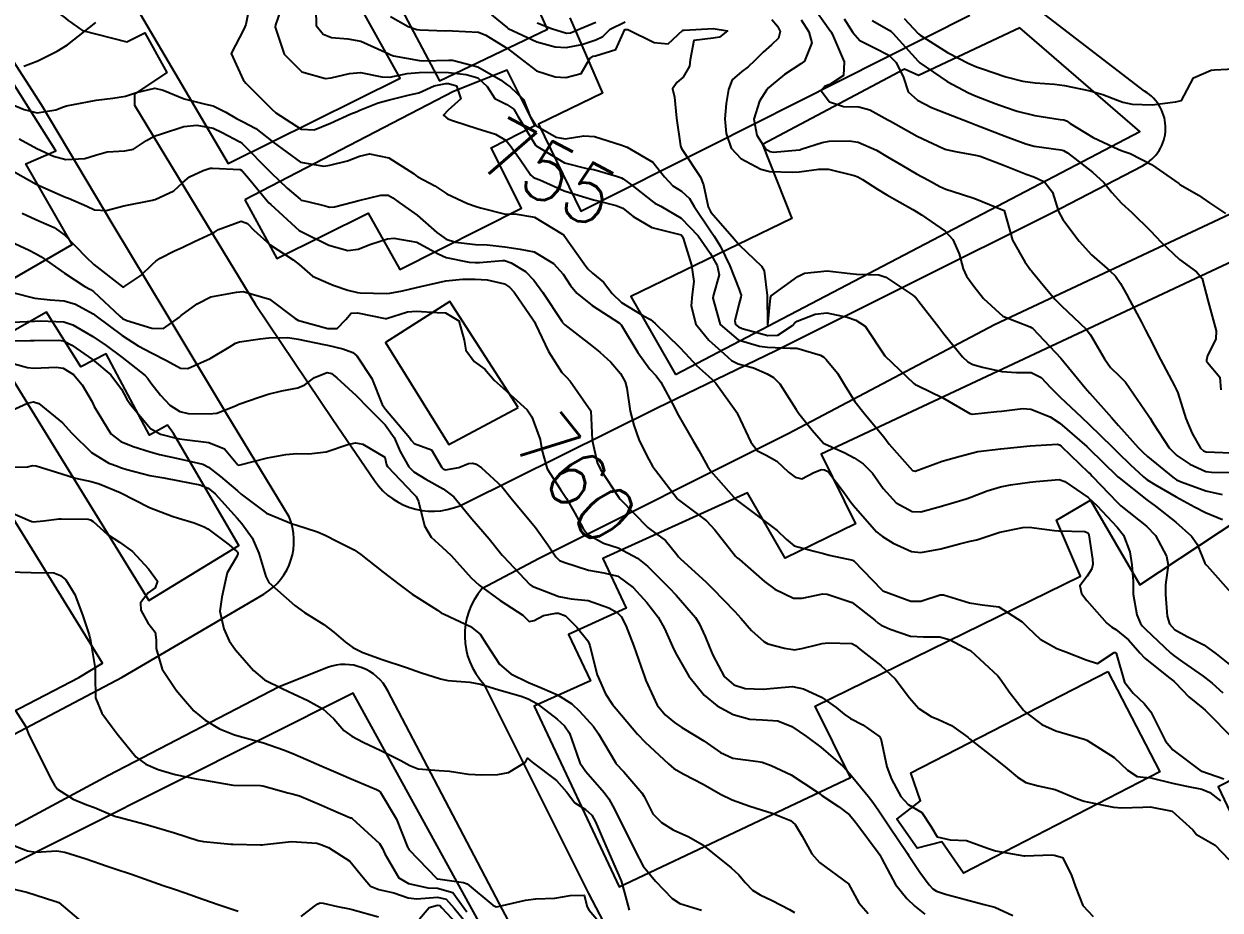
# Model space of a CAD drawing. Header units: metres. Extents: x 318500 to 325275, y 7408834 to 7428799.
# Drawn here: x 323206.3 to 323287.9, y 7420869.7 to 7420930.1 of the extents above; entities that cross this region are included whole.
import ezdxf
from ezdxf.enums import TextEntityAlignment as Align

# ---------------------------------------------------------------- set-up
doc = ezdxf.new("R2010")
doc.units = ezdxf.units.M
doc.header["$MEASUREMENT"] = 0
for name, color, linetype in [('Cotas', 45, 'Continuous'), ('Curvas de Nivel 1m', 11, 'Continuous'), ('Curvas de Nivel 5m', 15, 'Continuous'), ('Edificações', 30, 'Continuous'), ('Vias Primárias', 230, 'Continuous')]:
    doc.layers.add(name, color=color, linetype=linetype)
doc.styles.add('Style-STANDARD', font='STANDARD.shx')

msp = doc.modelspace()

# ---------------------------------------------------------------- linework, layer by layer
at = {"layer": 'Curvas de Nivel 1m', "flags": 128}
for points, elevation in [([(323223.954, 7420931.4), (323223.479, 7420930.028), (323223.456, 7420929.881), (323224.063, 7420928.022), (323225.272, 7420926.839), (323226.875, 7420926.377), (323227.266, 7420926.409), (323228.519, 7420926.713), (323229.273, 7420926.791), (323230.719, 7420926.485), (323231.268, 7420926.471), (323232.461, 7420926.723), (323233.273, 7420926.777), (323234.357, 7420926.801), (323235.274, 7420926.79), (323236.478, 7420926.652), (323237.269, 7420926.418), (323237.898, 7420925.84), (323238.439, 7420925.019), (323239.248, 7420924.607), (323239.717, 7420924.285), (323239.996, 7420923.809), (323241.211, 7420921.837), (323241.248, 7420921.79), (323243.193, 7420920.62), (323244.694, 7420920.241), (323245.187, 7420920.176), (323246.728, 7420919.717), (323247.072, 7420919.605), (323247.178, 7420919.548), (323247.778, 7420919.1), (323249.163, 7420918.006), (323249.352, 7420917.877), (323249.759, 7420917.681), (323251.148, 7420916.866), (323252.286, 7420915.643), (323253.113, 7420914.468), (323253.583, 7420913.625), (323253.724, 7420912.994), (323253.341, 7420911.627), (323253.301, 7420911.404), (323253.798, 7420909.623), (323255.034, 7420908.559), (323256.476, 7420908.141), (323257.027, 7420908.063), (323258.576, 7420908.008), (323259.027, 7420908.006), (323260.636, 7420907.534), (323260.873, 7420907.386), (323261.017, 7420907.222), (323261.79, 7420906.3), (323262.272, 7420905.511), (323262.983, 7420904.362), (323263.674, 7420903.489), (323264.947, 7420901.954), (323265.329, 7420901.466), (323266.922, 7420899.653), (323267.083, 7420899.609), (323268.929, 7420900.311), (323270.163, 7420900.633), (323270.935, 7420900.845), (323271.371, 7420900.951), (323272.938, 7420901.147), (323274.94, 7420901.34), (323276.789, 7420901.465), (323276.942, 7420901.416), (323277.077, 7420901.309), (323278.922, 7420899.533), (323279.047, 7420899.413), (323279.172, 7420899.286), (323280.893, 7420897.473), (323281.127, 7420897.256), (323282.87, 7420895.877), (323283.488, 7420895.224), (323284.237, 7420893.825), (323284.339, 7420893.215), (323284.17, 7420891.866), (323284.16, 7420891.217), (323284.281, 7420889.729), (323284.444, 7420889.213), (323284.784, 7420888.839), (323285.631, 7420888.343), (323286.769, 7420887.787), (323287.609, 7420887.167), (323288.747, 7420886.253)], 754), ([(323226.219, 7420931.105), (323226.252, 7420929.996), (323226.716, 7420929.401), (323227.302, 7420929.172), (323228.413, 7420929.075), (323229.3, 7420928.922), (323231.148, 7420928.075), (323231.291, 7420928), (323231.338, 7420927.977), (323231.512, 7420927.927), (323233.286, 7420927.604), (323233.595, 7420927.586), (323235.286, 7420927.627), (323235.535, 7420927.619), (323237.28, 7420927.179), (323238.815, 7420926.278), (323239.262, 7420925.94), (323239.474, 7420925.817), (323240.39, 7420924.941), (323240.845, 7420923.796), (323241.231, 7420923.179), (323242.621, 7420922.374), (323243.217, 7420922.27), (323244.501, 7420922.47), (323245.22, 7420922.433), (323247.094, 7420921.829), (323247.211, 7420921.789), (323247.466, 7420921.707), (323249.195, 7420920.67), (323249.99, 7420919.678), (323250.567, 7420919.062), (323251.17, 7420918.688), (323251.702, 7420918.189), (323252.013, 7420917.647), (323253.135, 7420915.986), (323253.395, 7420915.627), (323253.824, 7420914.918), (323254.464, 7420913.616), (323255.084, 7420911.993), (323255.194, 7420911.721), (323255.22, 7420911.608), (323255.211, 7420911.475), (323255.071, 7420910.979), (323254.793, 7420909.873), (323254.852, 7420909.612), (323255.047, 7420909.443), (323255.303, 7420909.349), (323257.039, 7420908.865), (323257.732, 7420908.877), (323258.725, 7420909.555), (323258.878, 7420909.727), (323259.054, 7420909.839), (323260.276, 7420910.324), (323261.063, 7420910.412), (323262.464, 7420910.103), (323263.056, 7420909.911), (323263.678, 7420909.491), (323265.02, 7420907.47), (323267.001, 7420905.59), (323267.083, 7420905.531), (323267.247, 7420905.446), (323268.988, 7420904.618), (323270.812, 7420903.553), (323270.972, 7420903.512), (323272.66, 7420903.688), (323272.975, 7420903.715), (323274.444, 7420903.882), (323274.978, 7420903.854), (323276.297, 7420903.32), (323276.964, 7420902.88), (323278.803, 7420901.291), (323278.939, 7420901.158), (323279.892, 7420900.238), (323280.901, 7420899.26), (323280.92, 7420899.242), (323281.006, 7420899.171), (323282.897, 7420897.664), (323283.486, 7420897.224), (323284.874, 7420896.144), (323285.932, 7420895.194), (323286.313, 7420894.647), (323286.842, 7420893.357), (323286.914, 7420893.252), (323287.008, 7420893.177), (323288.81, 7420891.15)], 753), ([(323259.94, 7420931.544), (323261.321, 7420929.603), (323261.346, 7420929.556), (323261.366, 7420929.529), (323261.423, 7420929.424), (323262.246, 7420927.516), (323262.205, 7420926.587), (323261.267, 7420925.965), (323260.956, 7420925.842), (323260.684, 7420925.536), (323261.253, 7420924.781), (323262.207, 7420924.473), (323263.249, 7420924.443), (323264.006, 7420924.247), (323265.241, 7420923.569), (323265.41, 7420923.468), (323267.225, 7420922.452), (323269.035, 7420921.6), (323269.212, 7420921.54), (323269.849, 7420921.41), (323271.207, 7420921.159), (323271.519, 7420921.073), (323273.196, 7420920.447), (323274.671, 7420919.865), (323275.185, 7420919.674), (323275.905, 7420919.333), (323276.469, 7420918.623), (323276.864, 7420917.314), (323277.152, 7420916.774), (323278.284, 7420915.298), (323279.116, 7420914.366), (323280.375, 7420913.271), (323280.749, 7420912.917), (323281.091, 7420912.399), (323281.496, 7420911.668), (323281.732, 7420911.25), (323282.525, 7420909.771), (323282.798, 7420909.234), (323283.043, 7420908.748), (323283.821, 7420907.222), (323284.777, 7420905.438), (323284.897, 7420905.211), (323284.996, 7420904.953), (323285.549, 7420903.201), (323285.974, 7420902.175), (323286.55, 7420901.186), (323286.757, 7420901.001), (323286.938, 7420900.943), (323288.652, 7420900.869)], 749), ([(323231.32, 7420930.609), (323232.522, 7420929.912), (323233.124, 7420929.719), (323233.308, 7420929.686), (323235.067, 7420929.633), (323235.308, 7420929.635), (323235.542, 7420929.633), (323237.315, 7420929.532), (323237.824, 7420929.331), (323239.299, 7420928.409), (323240.087, 7420927.808), (323241.276, 7420926.889), (323242.549, 7420926.499), (323243.27, 7420926.453), (323244.324, 7420926.705), (323244.918, 7420927.746), (323245.139, 7420927.896), (323245.293, 7420927.925), (323246.672, 7420928.347), (323247.3, 7420929.71), (323247.32, 7420929.721), (323247.49, 7420929.708), (323249.307, 7420928.836), (323250.241, 7420928.741), (323251.261, 7420929.661), (323251.32, 7420929.674), (323251.337, 7420929.677), (323253.322, 7420929.792), (323254.295, 7420929.62), (323253.75, 7420929.189), (323253.312, 7420929.129), (323251.992, 7420928.967), (323251.749, 7420927.653), (323251.711, 7420927.226), (323251.272, 7420926.459), (323250.838, 7420926.095), (323250.552, 7420925.671), (323250.689, 7420925.103), (323250.823, 7420923.666), (323251.09, 7420921.784), (323251.143, 7420921.661), (323251.208, 7420921.534), (323252.45, 7420919.641), (323252.666, 7420919.129), (323252.969, 7420917.633), (323253.155, 7420917.268), (323254.606, 7420915.615), (323255.121, 7420915.01), (323256.61, 7420913.587), (323256.789, 7420913.277), (323256.995, 7420911.581), (323257.031, 7420909.6), (323257.034, 7420909.58), (323257.05, 7420909.573), (323257.223, 7420911.433), (323257.269, 7420911.577), (323259.093, 7420912.886), (323259.537, 7420913.104), (323261.097, 7420913.275), (323262.672, 7420913.082), (323263.095, 7420913.046), (323264.611, 7420912.993), (323265.094, 7420912.832), (323266.924, 7420911.609), (323267.081, 7420911.506), (323267.107, 7420911.477), (323267.134, 7420911.449), (323267.333, 7420911.19), (323268.708, 7420909.425), (323269.043, 7420908.981), (323270.327, 7420907.4), (323270.688, 7420907.066), (323271.015, 7420906.884), (323271.693, 7420906.703), (323273.01, 7420906.405), (323274.004, 7420906.349), (323275.01, 7420906.333), (323275.681, 7420906.004), (323276.329, 7420905.32), (323276.99, 7420904.656), (323278.436, 7420903.295), (323278.962, 7420902.789), (323280.527, 7420901.266), (323280.739, 7420901.064), (323280.936, 7420900.871), (323281.762, 7420900.081), (323282.655, 7420899.234), (323282.917, 7420899.026), (323283.433, 7420898.704), (323284.9, 7420897.866), (323286.135, 7420897.191), (323286.884, 7420896.799), (323288.048, 7420896.333)], 752), ([(323238.203, 7420930.711), (323239.301, 7420929.82), (323239.32, 7420929.806), (323239.348, 7420929.791), (323241.306, 7420928.879), (323242.543, 7420928.536), (323243.301, 7420928.481), (323244.357, 7420928.701), (323245.309, 7420929.016), (323245.8, 7420929.245), (323246.303, 7420929.725), (323247.325, 7420930.241)], 751), ([(323257.328, 7420930.389), (323257.699, 7420929.949), (323257.883, 7420929.572), (323257.77, 7420929.117), (323257.306, 7420928.663), (323256.725, 7420928.162), (323256.158, 7420927.597), (323255.717, 7420927.17), (323255.279, 7420926.858), (323254.611, 7420926.276), (323254.364, 7420925.619), (323254.198, 7420924.673), (323254.124, 7420923.621), (323254.214, 7420922.632), (323254.543, 7420921.617), (323255.2, 7420920.931), (323256.579, 7420920.199), (323257.187, 7420920.037), (323258.756, 7420919.987), (323259.187, 7420920.019), (323260.527, 7420920.199), (323261.19, 7420920.203), (323262.929, 7420919.759), (323263.182, 7420919.665), (323263.497, 7420919.495), (323264.518, 7420918.824), (323265.17, 7420918.459), (323266.938, 7420917.452), (323267.158, 7420917.312), (323267.515, 7420917.085), (323269.138, 7420915.973), (323269.672, 7420915.412), (323270.091, 7420914.43), (323270.358, 7420913.401), (323270.604, 7420912.906), (323271.088, 7420912.216), (323271.744, 7420911.383), (323273.062, 7420910.191), (323274.935, 7420909.458), (323275.051, 7420909.395), (323275.12, 7420909.339), (323277.02, 7420907.31), (323278.69, 7420905.293), (323278.995, 7420904.937), (323280.474, 7420903.267), (323280.962, 7420902.728), (323282.299, 7420901.24), (323282.615, 7420900.913), (323282.934, 7420900.625), (323284.654, 7420899.213), (323284.917, 7420899.039), (323285.224, 7420898.896), (323286.907, 7420898.282), (323288.034, 7420898.032)], 751), ([(323262.256, 7420930.442), (323262.834, 7420929.507), (323263.312, 7420928.957), (323264.317, 7420928.473), (323265.298, 7420927.97), (323265.79, 7420927.465), (323266.29, 7420926.444), (323266.624, 7420925.456), (323267.254, 7420924.896), (323268.216, 7420924.402), (323269.246, 7420924.001), (323269.667, 7420923.838), (323270.765, 7420923.397), (323271.237, 7420923.214), (323271.526, 7420923.097), (323273.226, 7420922.439), (323274.643, 7420921.924), (323275.217, 7420921.775), (323277.031, 7420921.504), (323277.212, 7420921.461), (323277.47, 7420921.316), (323279.191, 7420919.998), (323279.948, 7420919.278), (323280.499, 7420918.596), (323281.166, 7420917.871), (323281.864, 7420917.253), (323283.141, 7420915.998), (323283.863, 7420915.229), (323285.113, 7420914.044), (323286.28, 7420913.192), (323286.652, 7420912.743), (323287.08, 7420911.18), (323287.625, 7420909.174), (323287.595, 7420908.621), (323287.025, 7420907.505), (323286.955, 7420907.181), (323286.96, 7420907.122), (323287.018, 7420907.018), (323287.857, 7420906.02), (323287.939, 7420905.166)], 748), ([(323264.162, 7420930.326), (323265.322, 7420929.673), (323265.445, 7420929.593), (323265.565, 7420929.468), (323267.292, 7420927.566), (323267.415, 7420927.448), (323269.271, 7420926.18), (323270.741, 7420925.405), (323271.104, 7420925.247), (323271.258, 7420925.181), (323272.552, 7420924.676), (323273.251, 7420924.422), (323274.05, 7420924.16), (323275.245, 7420923.852), (323276.984, 7420923.581), (323277.242, 7420923.556), (323277.415, 7420923.491), (323277.657, 7420923.314), (323279.226, 7420922.358), (323280.925, 7420921.554), (323281.213, 7420921.446), (323281.76, 7420921.254), (323283.199, 7420920.506), (323285.073, 7420919.212), (323285.132, 7420919.163), (323285.179, 7420919.128), (323286.41, 7420918.429), (323287.167, 7420917.896), (323288.248, 7420917.169)], 747), ([(323266.338, 7420930.468), (323267.287, 7420929.45), (323267.32, 7420929.419), (323267.445, 7420929.321), (323269.301, 7420928.144), (323270.746, 7420927.405), (323271.287, 7420927.18), (323271.626, 7420927.054), (323273.277, 7420926.498), (323274.441, 7420926.184), (323275.271, 7420926.071), (323276.598, 7420925.999), (323277.269, 7420925.904), (323279.028, 7420925.53), (323279.263, 7420925.475), (323279.9, 7420925.28), (323280.879, 7420924.888), (323281.255, 7420924.763), (323281.886, 7420924.621), (323283.253, 7420924.579), (323284.835, 7420924.795), (323285.257, 7420924.875), (323285.444, 7420925.207), (323286.063, 7420926.414), (323287.286, 7420926.942), (323287.504, 7420926.961), (323289.288, 7420927.045)], 746), ([(323205.237, 7420924.709), (323206.33, 7420924.259), (323207.228, 7420924.045), (323208.507, 7420924.231), (323209.02, 7420924.437), (323209.234, 7420924.51), (323210.65, 7420924.788), (323211.241, 7420924.907), (323212.388, 7420925.033), (323213.245, 7420925.165), (323213.994, 7420925.414), (323215.254, 7420925.708), (323215.813, 7420925.57), (323217.243, 7420924.981), (323218.697, 7420924.636), (323219.236, 7420924.507), (323220.086, 7420924.077), (323220.806, 7420923.646), (323221.224, 7420923.436), (323222.139, 7420922.966), (323223.211, 7420922.131), (323223.317, 7420922.029), (323225.19, 7420920.672), (323226.768, 7420920.405), (323227.187, 7420920.47), (323228.385, 7420920.769), (323229.197, 7420921.083), (323229.894, 7420921.248), (323231.196, 7420920.977), (323232.881, 7420919.904), (323233.041, 7420919.765), (323233.178, 7420919.67), (323234.341, 7420919.052), (323235.166, 7420918.509), (323236.565, 7420917.856), (323237.157, 7420917.662), (323237.45, 7420917.552), (323239.149, 7420917.12), (323239.807, 7420917.154), (323241.147, 7420916.919), (323243.055, 7420915.771), (323243.129, 7420915.693), (323244.523, 7420913.749), (323244.763, 7420913.412), (323245.094, 7420913.099), (323245.853, 7420912.494), (323246.433, 7420911.72), (323247.071, 7420911.121), (323248.52, 7420910.234), (323249.054, 7420909.96), (323249.376, 7420909.685), (323251.026, 7420908.07), (323251.419, 7420907.654), (323252.192, 7420906.822), (323253.005, 7420906.089), (323253.251, 7420905.876), (323253.498, 7420905.625), (323254.839, 7420903.744), (323254.923, 7420903.61), (323254.969, 7420903.52), (323255.88, 7420901.596), (323256.353, 7420901.007), (323256.931, 7420900.705), (323257.658, 7420900.299), (323258.462, 7420899.557), (323258.915, 7420899.207), (323259.365, 7420899.094), (323260.187, 7420899.537), (323260.711, 7420899.743), (323260.922, 7420899.708), (323261.043, 7420899.65), (323261.198, 7420899.526), (323262.207, 7420898.204), (323262.707, 7420897.503), (323262.887, 7420897.273), (323264.465, 7420895.476), (323264.679, 7420895.293), (323264.857, 7420895.17), (323265.597, 7420894.718), (323266.847, 7420894.136), (323267.481, 7420894.075), (323268.849, 7420894.335), (323270.122, 7420894.67), (323270.855, 7420894.841), (323271.305, 7420894.936), (323272.585, 7420895.373), (323272.789, 7420895.442), (323272.861, 7420895.459), (323274.439, 7420895.774), (323274.867, 7420895.804), (323276.598, 7420895.58), (323276.864, 7420895.554), (323278.656, 7420895.5), (323278.862, 7420895.409), (323278.938, 7420895.289), (323279.178, 7420893.619), (323279.203, 7420893.285), (323279.15, 7420892.97), (323278.827, 7420892.455), (323278.317, 7420891.795), (323278.424, 7420891.294), (323278.803, 7420890.805), (323280.16, 7420889.269), (323280.501, 7420888.988), (323280.776, 7420888.829), (323281.649, 7420888.127), (323282.421, 7420887.235), (323282.755, 7420886.879), (323284.365, 7420885.584), (323284.731, 7420885.303), (323284.831, 7420885.208), (323285.761, 7420884.235), (323286.713, 7420883.459), (323286.868, 7420883.334), (323287.034, 7420883.175), (323288.685, 7420881.488)], 756), ([(323205.994, 7420922.262), (323207.2, 7420921.603), (323208.343, 7420921.082), (323209.19, 7420920.866), (323210.469, 7420920.923), (323211.194, 7420921.153), (323212.009, 7420921.371), (323213.199, 7420921.436), (323213.796, 7420921.566), (323214.687, 7420922.148), (323215.213, 7420922.447), (323215.697, 7420922.615), (323217.22, 7420923.108), (323218.116, 7420923.206), (323219.219, 7420922.98), (323219.839, 7420922.704), (323221.047, 7420922.062), (323221.208, 7420921.94), (323223.085, 7420920.031), (323223.179, 7420919.936), (323224.274, 7420918.908), (323225.152, 7420918.142), (323225.234, 7420918.091), (323225.667, 7420918.002), (323226.859, 7420917.688), (323227.155, 7420917.615), (323227.499, 7420917.631), (323228.724, 7420917.957), (323229.161, 7420918.07), (323230.67, 7420918.43), (323231.165, 7420918.429), (323231.479, 7420918.241), (323231.909, 7420917.919), (323233.147, 7420917.053), (323234.482, 7420915.88), (323235.123, 7420915.427), (323235.755, 7420915.229), (323237.118, 7420915.073), (323237.918, 7420915.038), (323239.116, 7420914.914), (323240.164, 7420914.755), (323241.111, 7420914.555), (323242.436, 7420913.777), (323243.093, 7420913.033), (323243.591, 7420912.268), (323244.029, 7420911.756), (323245.068, 7420910.915), (323246.931, 7420909.712), (323247.048, 7420909.587), (323248.193, 7420907.698), (323249.009, 7420906.56), (323249.43, 7420906.109), (323249.757, 7420905.679), (323250.684, 7420903.955), (323250.83, 7420903.662), (323250.966, 7420903.408), (323251.986, 7420901.644), (323252.332, 7420901.037), (323252.923, 7420899.97), (323253.156, 7420899.628), (323254.891, 7420897.659), (323254.945, 7420897.609), (323256.869, 7420896.195), (323257.68, 7420895.568), (323258.287, 7420894.991), (323258.85, 7420894.534), (323260.211, 7420894.172), (323260.845, 7420894.009), (323261.222, 7420893.903), (323262.841, 7420893.554), (323262.875, 7420893.535), (323262.921, 7420893.499), (323264.811, 7420891.522), (323264.882, 7420891.469), (323266.8, 7420890.751), (323267.478, 7420890.762), (323268.807, 7420891.189), (323269.031, 7420891.192), (323270.799, 7420890.638), (323271.664, 7420890.514), (323272.795, 7420890.365), (323274.387, 7420889.346), (323274.593, 7420889.158), (323274.776, 7420888.964), (323275.622, 7420888.181), (323276.762, 7420887.535), (323277.373, 7420887.304), (323278.752, 7420886.752), (323279.522, 7420886.505), (323280.653, 7420887.262), (323280.76, 7420887.273), (323280.809, 7420887.21), (323281.372, 7420885.25), (323281.963, 7420884.482), (323282.716, 7420883.786), (323283.172, 7420883.225), (323283.646, 7420882.27), (323284.154, 7420881.215), (323284.671, 7420880.637), (323286.598, 7420879.181), (323286.64, 7420879.17), (323288.131, 7420878.644)], 757), ([(323205.215, 7420920.27), (323207.164, 7420919.168), (323209.042, 7420918.331), (323209.151, 7420918.291), (323209.362, 7420918.217), (323210.611, 7420917.665), (323211.142, 7420917.42), (323211.935, 7420917.389), (323213.145, 7420917.694), (323215.097, 7420918.088), (323215.15, 7420918.105), (323215.275, 7420918.138), (323216.55, 7420918.728), (323217.168, 7420919.295), (323217.601, 7420919.678), (323218.543, 7420920.096), (323219.018, 7420920.256), (323219.183, 7420920.275), (323221.074, 7420920.169), (323221.181, 7420920.109), (323221.235, 7420920.059), (323221.633, 7420919.593), (323222.917, 7420918.033), (323223.026, 7420917.909), (323223.148, 7420917.791), (323225.1, 7420916.01), (323225.13, 7420915.987), (323225.173, 7420915.966), (323227.116, 7420915.018), (323228.417, 7420914.654), (323229.112, 7420914.737), (323229.976, 7420915.083), (323231.123, 7420915.451), (323231.55, 7420915.497), (323233.12, 7420915.215), (323234.561, 7420914.426), (323235.104, 7420914.169), (323236.682, 7420913.854), (323237.1, 7420913.833), (323237.397, 7420913.846), (323238.944, 7420913.981), (323239.102, 7420913.963), (323239.545, 7420913.813), (323240.516, 7420913.22), (323241.088, 7420912.633), (323241.708, 7420911.784), (323242.991, 7420909.831), (323243.027, 7420909.77), (323243.05, 7420909.739), (323243.215, 7420909.599), (323245.027, 7420908.189), (323245.583, 7420907.732), (323246.337, 7420907.044), (323247.006, 7420906.279), (323247.318, 7420905.707), (323247.431, 7420905.268), (323247.663, 7420903.703), (323247.907, 7420902.749), (323248.281, 7420901.697), (323248.927, 7420900.41), (323249.194, 7420899.958), (323249.381, 7420899.683), (323250.891, 7420897.723), (323250.96, 7420897.659), (323252.869, 7420896.233), (323253.436, 7420895.624), (323254.842, 7420893.824), (323254.957, 7420893.724), (323255.118, 7420893.606), (323256.818, 7420892.109), (323257.524, 7420891.569), (323258.801, 7420890.975), (323259.385, 7420890.96), (323260.806, 7420891.249), (323261.084, 7420891.248), (323262.798, 7420890.669), (323264.347, 7420889.476), (323264.569, 7420889.264), (323264.777, 7420889.126), (323265.394, 7420888.844), (323266.769, 7420888.384), (323267.664, 7420888.332), (323268.769, 7420888.33), (323269.482, 7420888.124), (323270.761, 7420887.455), (323270.87, 7420887.389), (323272.735, 7420885.673), (323272.948, 7420885.367), (323273.497, 7420884.58), (323274.471, 7420883.343), (323274.587, 7420883.23), (323274.698, 7420883.136), (323275.727, 7420882.361), (323276.686, 7420881.926), (323278.615, 7420881.356), (323278.681, 7420881.337), (323278.795, 7420881.288), (323280.663, 7420880.102), (323281.579, 7420879.246), (323282.22, 7420878.81), (323282.645, 7420878.761), (323283.157, 7420878.712), (323284.641, 7420878.35), (323285.59, 7420878.147), (323286.638, 7420877.94), (323287.188, 7420877.724), (323287.922, 7420877.161)], 758), ([(323206.199, 7420917.2), (323207.135, 7420916.766), (323207.502, 7420916.613), (323208.382, 7420916.231), (323209.122, 7420915.709), (323210.561, 7420914.198), (323211.093, 7420913.71), (323213.045, 7420912.17), (323213.07, 7420912.159), (323213.132, 7420912.169), (323214.284, 7420912.95), (323215.094, 7420913.718), (323215.308, 7420913.925), (323215.613, 7420914.132), (323216.594, 7420914.632), (323217.111, 7420914.86), (323217.955, 7420915.264), (323219.126, 7420915.809), (323219.31, 7420915.904), (323219.588, 7420916.083), (323221.136, 7420916.657), (323221.574, 7420916.493), (323221.988, 7420916.047), (323223.115, 7420915.035), (323224.692, 7420914.014), (323225.097, 7420913.697), (323226.003, 7420912.91), (323227.084, 7420912.418), (323227.41, 7420912.302), (323228.416, 7420911.96), (323229.078, 7420911.798), (323229.251, 7420911.775), (323231.077, 7420911.727), (323231.264, 7420911.74), (323232.14, 7420911.914), (323233.082, 7420912.125), (323233.378, 7420912.191), (323235.087, 7420912.597), (323236.238, 7420912.709), (323237.088, 7420912.7), (323237.908, 7420912.657), (323239.086, 7420912.376), (323239.435, 7420912.167), (323239.747, 7420911.81), (323241.052, 7420909.922), (323241.135, 7420909.789), (323241.21, 7420909.626), (323242.095, 7420907.779), (323243.006, 7420906.342), (323243.286, 7420906.049), (323243.575, 7420905.761), (323244.97, 7420903.74), (323245.061, 7420901.738), (323245.406, 7420900.214), (323245.642, 7420899.729), (323246.892, 7420897.82), (323246.976, 7420897.709), (323248.861, 7420895.778), (323248.98, 7420895.688), (323250.078, 7420894.897), (323250.843, 7420893.936), (323250.961, 7420893.778), (323251.089, 7420893.656), (323252.817, 7420892.08), (323253.27, 7420891.625), (323254.787, 7420890.049), (323255.195, 7420889.604), (323255.933, 7420888.754), (323256.764, 7420888.014), (323257.051, 7420887.864), (323258.182, 7420887.559), (323258.759, 7420887.457), (323258.854, 7420887.453), (323259.365, 7420887.544), (323260.483, 7420887.812), (323260.763, 7420887.868), (323261.152, 7420887.912), (323262.764, 7420887.875), (323263.015, 7420887.749), (323263.326, 7420887.492), (323264.743, 7420886.368), (323265.73, 7420885.46), (323266.711, 7420884.182), (323267.354, 7420883.44), (323268.179, 7420882.912), (323268.693, 7420882.705), (323269.582, 7420882.299), (323270.681, 7420881.49), (323270.805, 7420881.389), (323272.658, 7420879.922), (323273.358, 7420879.359), (323274.074, 7420878.778), (323274.641, 7420878.416), (323275.488, 7420878.177), (323276.636, 7420877.927), (323278.158, 7420877.295), (323278.628, 7420877.13), (323278.831, 7420877.083), (323280.622, 7420876.734), (323281.189, 7420876.684), (323282.622, 7420876.722), (323283.109, 7420876.738), (323284.618, 7420876.441), (323286.026, 7420875.189), (323286.283, 7420874.872), (323286.592, 7420874.672), (323287.548, 7420874.129), (323288.484, 7420873.151)], 759), ([(323205.539, 7420911.792), (323207.061, 7420911.4), (323208.114, 7420911.288), (323209.06, 7420911.223), (323209.836, 7420910.987), (323211.051, 7420910.338), (323211.259, 7420910.188), (323213.03, 7420908.865), (323214.105, 7420908.154), (323215.013, 7420907.674), (323216.043, 7420907.162), (323217.005, 7420906.647), (323217.504, 7420906.604), (323219.012, 7420907.305), (323220.306, 7420908.071), (323220.75, 7420908.338), (323221.026, 7420908.437), (323222.437, 7420908.631), (323223.03, 7420908.7), (323224.314, 7420908.734), (323225.029, 7420908.605), (323226.766, 7420908.242), (323227.023, 7420908.195), (323228.061, 7420907.964), (323228.759, 7420907.696), (323229.015, 7420907.475), (323230.043, 7420905.94), (323230.753, 7420904.153), (323230.9, 7420903.931), (323230.969, 7420903.85), (323232.622, 7420901.905), (323232.746, 7420901.711), (323232.936, 7420901.514), (323234.112, 7420901.062), (323234.819, 7420899.872), (323234.919, 7420899.771), (323235.078, 7420899.708), (323235.982, 7420899.859), (323236.644, 7420900.132), (323236.923, 7420900.173), (323237.17, 7420900.094), (323237.526, 7420899.841), (323238.901, 7420898.583), (323239.527, 7420897.81), (323240.866, 7420896.194), (323241.196, 7420895.787), (323242.036, 7420894.591), (323242.583, 7420893.773), (323242.836, 7420893.521), (323243.214, 7420893.385), (323244.827, 7420892.873), (323245.86, 7420892.689), (323246.821, 7420892.462), (323247.869, 7420891.699), (323248.795, 7420890.676), (323249.562, 7420889.678), (323250.008, 7420888.907), (323250.556, 7420887.663), (323250.754, 7420887.24), (323251.66, 7420885.646), (323252.711, 7420884.357), (323253.599, 7420883.621), (323254.694, 7420883.043), (323255.826, 7420882.727), (323256.691, 7420882.668), (323257.724, 7420882.599), (323258.687, 7420882.212), (323259.693, 7420881.54), (323260.669, 7420880.813), (323262.15, 7420879.507), (323262.643, 7420879.002), (323263.881, 7420877.481), (323264.196, 7420877.056), (323264.61, 7420876.485), (323265.309, 7420875.463), (323266.572, 7420873.56), (323266.643, 7420873.449), (323267.41, 7420872.294), (323268.055, 7420871.427), (323268.293, 7420871.17), (323268.544, 7420871.005), (323269.152, 7420870.8), (323270.536, 7420870.428), (323271.805, 7420870.103), (323272.528, 7420869.915), (323273.754, 7420869.351)], 761), ([(323205.534, 7420909.774), (323207.044, 7420909.838), (323207.435, 7420909.853), (323209.044, 7420909.797), (323209.663, 7420909.589), (323211.029, 7420908.788), (323211.932, 7420908.181), (323213.008, 7420907.383), (323214.588, 7420906.146), (323214.782, 7420905.938), (323214.985, 7420905.644), (323215.644, 7420904.794), (323216.276, 7420904.12), (323216.964, 7420903.677), (323217.511, 7420903.555), (323218.962, 7420903.534), (323219.475, 7420903.569), (323220.745, 7420904.063), (323220.893, 7420904.139), (323220.972, 7420904.174), (323222.356, 7420904.662), (323222.982, 7420904.862), (323223.914, 7420905.093), (323224.989, 7420905.299), (323225.487, 7420905.508), (323226.127, 7420905.993), (323227.004, 7420906.343), (323227.301, 7420906.274), (323227.658, 7420905.97), (323228.982, 7420904.773), (323229.804, 7420903.942), (323230.953, 7420902.778), (323231.574, 7420901.92), (323231.981, 7420900.965), (323232.56, 7420899.905), (323232.915, 7420899.563), (323233.721, 7420899.074), (323234.898, 7420898.425), (323235.63, 7420897.863), (323236.868, 7420896.38), (323237.316, 7420895.843), (323238.039, 7420895.019), (323238.842, 7420894.007), (323238.923, 7420893.901), (323238.995, 7420893.818), (323240.811, 7420891.886), (323240.975, 7420891.788), (323242.8, 7420891.071), (323243.634, 7420890.921), (323244.796, 7420890.801), (323246.21, 7420890.297), (323246.784, 7420889.99), (323247.055, 7420889.707), (323247.371, 7420889.107), (323247.911, 7420887.698), (323248.537, 7420885.888), (323248.604, 7420885.691), (323248.725, 7420885.345), (323249.491, 7420883.678), (323250.043, 7420883.02), (323250.688, 7420882.489), (323251.191, 7420882.158), (323252.052, 7420881.639), (323252.674, 7420881.238), (323253.828, 7420880.453), (323254.657, 7420880.066), (323256.399, 7420879.839), (323256.653, 7420879.782), (323257.267, 7420879.571), (323258.641, 7420878.937), (323260.371, 7420877.785), (323260.621, 7420877.602), (323260.724, 7420877.528), (323261.867, 7420876.765), (323262.607, 7420876.203), (323262.931, 7420875.823), (323263.176, 7420875.491), (323264.573, 7420873.64), (323264.684, 7420873.469), (323264.828, 7420873.205), (323265.756, 7420871.458), (323266.531, 7420870.509), (323267.074, 7420869.987), (323267.742, 7420869.432)], 762), ([(323205.024, 7420908.507), (323206.758, 7420908.519), (323207.024, 7420908.521), (323208.7, 7420908.55), (323209.024, 7420908.498), (323209.585, 7420908.212), (323211.006, 7420907.227), (323212.253, 7420906.177), (323212.98, 7420905.196), (323213.338, 7420904.529), (323213.581, 7420904.161), (323214.946, 7420902.516), (323215.627, 7420902.13), (323216.701, 7420901.877), (323216.937, 7420901.826), (323217.275, 7420901.769), (323218.935, 7420901.574), (323220.006, 7420901.149), (323220.904, 7420900.06), (323220.92, 7420900.044), (323220.947, 7420900.033), (323221.069, 7420900.058), (323222.925, 7420900.528), (323224.188, 7420900.757), (323224.928, 7420900.833), (323225.739, 7420900.809), (323226.93, 7420900.944), (323228.417, 7420901.44), (323228.936, 7420901.558), (323229.421, 7420901.459), (323230.926, 7420900.575), (323231.053, 7420900.06), (323231.119, 7420899.927), (323232.893, 7420898.081), (323233.058, 7420897.897), (323233.225, 7420897.554), (323233.64, 7420895.888), (323234.102, 7420895.131), (323234.846, 7420894.451), (323235.458, 7420893.864), (323236.818, 7420892.351), (323237.367, 7420891.842), (323238.795, 7420890.809), (323240.348, 7420889.796), (323240.57, 7420889.585), (323240.776, 7420889.385), (323241.123, 7420889.44), (323241.752, 7420889.78), (323242.601, 7420889.953), (323242.782, 7420889.933), (323243.261, 7420889.763), (323244.02, 7420888.998), (323244.763, 7420888.059), (323244.866, 7420887.844), (323244.906, 7420887.738), (323244.961, 7420887.533), (323245.407, 7420885.73), (323245.976, 7420884.456), (323246.458, 7420883.714), (323246.562, 7420883.575), (323246.697, 7420883.414), (323248.15, 7420881.695), (323248.672, 7420881.161), (323250.274, 7420879.666), (323250.646, 7420879.369), (323251.31, 7420878.98), (323252.63, 7420878.281), (323253.829, 7420877.618), (323254.616, 7420877.232), (323255.815, 7420876.795), (323256.61, 7420876.546), (323257.354, 7420876.316), (323258.603, 7420875.817), (323258.914, 7420875.547), (323259.39, 7420874.74), (323260.053, 7420873.535), (323260.561, 7420872.963), (323262.54, 7420871.5), (323263.253, 7420870.214), (323263.9, 7420869.479)], 763), ([(323205.003, 7420907.116), (323206.569, 7420906.674), (323206.996, 7420906.635), (323208.51, 7420906.714), (323208.996, 7420906.632), (323209.693, 7420906.209), (323210.291, 7420905.509), (323210.971, 7420904.337), (323211.046, 7420904.189), (323211.121, 7420904.034), (323212.24, 7420902.171), (323212.932, 7420901.638), (323213.782, 7420901.301), (323214.928, 7420900.929), (323215.559, 7420900.763), (323216.924, 7420900.469), (323218.512, 7420900.094), (323218.917, 7420899.9), (323219.73, 7420899.256), (323220.893, 7420898.268), (323221.141, 7420898.056), (323222.871, 7420896.761), (323224.675, 7420896.012), (323224.86, 7420895.964), (323226.346, 7420895.479), (323226.853, 7420895.255), (323227.706, 7420894.825), (323228.843, 7420894.25), (323229.284, 7420893.946), (323230.822, 7420892.739), (323231.882, 7420891.914), (323232.8, 7420891.245), (323234.516, 7420890.142), (323234.781, 7420889.969), (323234.974, 7420889.868), (323236.772, 7420889.032), (323237.433, 7420888.506), (323237.874, 7420887.833), (323238.74, 7420886.461), (323239.518, 7420885.808), (323240.721, 7420885.212), (323241.662, 7420884.834), (323242.709, 7420884.385), (323243.682, 7420883.755), (323244.212, 7420883.264), (323244.69, 7420882.74), (323245.163, 7420882.211), (323245.505, 7420881.728), (323246.651, 7420879.762), (323246.687, 7420879.71), (323247.225, 7420879.121), (323248.458, 7420877.692), (323248.618, 7420877.442), (323249.205, 7420876.28), (323249.797, 7420875.672), (323250.593, 7420875.187), (323251.652, 7420874.71), (323252.578, 7420874.174), (323253.265, 7420873.623), (323254.555, 7420872.584), (323255.07, 7420872.124), (323255.508, 7420871.595), (323256.006, 7420871.059), (323256.532, 7420870.745), (323257.334, 7420870.374), (323258.522, 7420869.75), (323258.869, 7420869.547)], 764), ([(323204.906, 7420899.893), (323206.573, 7420899.911), (323206.908, 7420899.996), (323207.158, 7420899.987), (323208.902, 7420899.436), (323209.835, 7420899.142), (323210.897, 7420898.906), (323211.462, 7420898.748), (323212.89, 7420898.16), (323214.875, 7420897.138), (323216.441, 7420896.542), (323216.865, 7420896.422), (323217.927, 7420896.094), (323218.604, 7420895.83), (323218.856, 7420895.687), (323220.316, 7420894.594), (323220.841, 7420894.144), (323220.879, 7420894.098), (323220.897, 7420894.059), (323220.904, 7420893.994), (323220.836, 7420893.812), (323220.189, 7420892.697), (323220.051, 7420892.068), (323219.823, 7420891.041), (323219.68, 7420890.071), (323219.958, 7420888.878), (323220.318, 7420888.064), (323220.751, 7420887.454), (323221.973, 7420886.041), (323222.721, 7420885.398), (323223.923, 7420884.801), (323224.707, 7420884.45), (323225.691, 7420883.99), (323226.694, 7420883.428), (323227.456, 7420882.737), (323228.13, 7420881.958), (323228.674, 7420881.559), (323229.45, 7420881.157), (323230.66, 7420880.579), (323232.027, 7420879.906), (323232.645, 7420879.567), (323233.205, 7420879.329), (323234.64, 7420879.228), (323235.33, 7420879.169), (323236.637, 7420878.973), (323237.545, 7420878.928), (323238.637, 7420878.949), (323239.354, 7420879.094), (323240.516, 7420879.792), (323240.568, 7420879.875), (323240.654, 7420880.052), (323240.987, 7420879.787), (323242.631, 7420878.534), (323243.322, 7420877.759), (323243.879, 7420877.017), (323244.608, 7420876.557), (323245.045, 7420876.174), (323245.297, 7420875.73), (323245.846, 7420874.456), (323246.165, 7420873.716), (323246.557, 7420872.83), (323247.049, 7420871.705), (323247.255, 7420870.981), (323247.589, 7420869.699)], 766), ([(323204.872, 7420897.063), (323206.752, 7420896.242), (323206.822, 7420896.203), (323206.859, 7420896.181), (323206.941, 7420896.157), (323207.652, 7420896.232), (323208.717, 7420896.366), (323208.862, 7420896.377), (323210.7, 7420896.355), (323210.862, 7420896.313), (323211.046, 7420896.187), (323211.997, 7420895.318), (323212.846, 7420894.788), (323213.721, 7420894.151), (323214.823, 7420892.973), (323215.429, 7420892.131), (323215.277, 7420891.659), (323214.798, 7420891.332), (323214.279, 7420890.654), (323214.299, 7420890.145), (323214.771, 7420889.273), (323215.274, 7420888.641), (323215.331, 7420888.131), (323215.339, 7420887.543), (323215.754, 7420886.125), (323216.709, 7420884.704), (323217.199, 7420884.103), (323217.899, 7420883.298), (323218.686, 7420882.644), (323219.647, 7420882.07), (323220.674, 7420881.647), (323221.238, 7420881.485), (323222.666, 7420881.1), (323224.032, 7420880.637), (323224.656, 7420880.386), (323225.554, 7420879.991), (323226.643, 7420879.509), (323227.437, 7420879.169), (323228.631, 7420878.66), (323230.364, 7420877.924), (323230.54, 7420877.842), (323230.619, 7420877.771), (323231.728, 7420875.909), (323232.511, 7420873.961), (323232.536, 7420873.9), (323232.569, 7420873.845), (323234.469, 7420871.871), (323234.52, 7420871.851), (323234.54, 7420871.85), (323236.296, 7420871.602), (323236.537, 7420871.511), (323238.293, 7420870.052), (323238.521, 7420869.924), (323238.65, 7420869.947), (323240.526, 7420870.396), (323241.233, 7420870.485), (323242.528, 7420870.525), (323243.577, 7420870.702), (323244.53, 7420870.731), (323244.729, 7420869.944), (323244.833, 7420869.735), (323246.491, 7420867.787)], 767), ([(323205.306, 7420892.752), (323206.817, 7420892.709), (323208.355, 7420892.687), (323208.814, 7420892.515), (323209.18, 7420892.214), (323209.796, 7420891.204), (323210.177, 7420890.199), (323210.332, 7420889.753), (323210.763, 7420888.477), (323210.823, 7420888.251), (323210.836, 7420888.189), (323210.859, 7420888.088), (323211.17, 7420886.183), (323211.189, 7420885.717), (323211.207, 7420884.182), (323211.641, 7420883.127), (323212.348, 7420882.165), (323212.673, 7420881.726), (323213.949, 7420880.147), (323214.643, 7420879.647), (323215.471, 7420879.294), (323216.633, 7420878.947), (323218.059, 7420878.658), (323218.627, 7420878.564), (323220.444, 7420878.24), (323220.622, 7420878.226), (323222.453, 7420878.202), (323222.622, 7420878.177), (323223.182, 7420878.022), (323224.316, 7420877.704), (323224.616, 7420877.64), (323225.124, 7420877.485), (323226.609, 7420876.859), (323227.229, 7420876.593), (323228.601, 7420876.005), (323228.637, 7420875.986), (323228.698, 7420875.949), (323230.575, 7420874.247), (323230.775, 7420873.918), (323230.926, 7420873.555), (323231.882, 7420871.907), (323232.536, 7420871.516), (323233.87, 7420871.217), (323234.533, 7420871.195), (323235.579, 7420870.903), (323236.351, 7420869.843), (323236.516, 7420869.593)], 768), ([(323205.747, 7420883.311), (323206.434, 7420882.244), (323206.671, 7420881.617), (323207.377, 7420880.233), (323208.109, 7420878.744), (323208.398, 7420878.222), (323208.617, 7420877.961), (323209.67, 7420877.264), (323210.607, 7420876.894), (323211.123, 7420876.7), (323212.41, 7420876.163), (323212.599, 7420876.088), (323212.697, 7420876.06), (323214.591, 7420875.567), (323215.372, 7420875.345), (323216.583, 7420874.966), (323218.213, 7420874.448), (323218.574, 7420874.374), (323220.429, 7420874.204), (323220.572, 7420874.2), (323222.445, 7420874.159), (323222.572, 7420874.156), (323222.716, 7420874.172), (323224.576, 7420874.387), (323226.286, 7420874.272), (323226.573, 7420874.186), (323227.083, 7420873.972), (323228.556, 7420873.04), (323229.448, 7420871.936), (323229.95, 7420871.344), (323230.532, 7420871.118), (323231.551, 7420870.888), (323232.526, 7420870.545), (323233.107, 7420870.472), (323234.527, 7420870.598), (323235.124, 7420870.459), (323235.665, 7420869.853), (323236.505, 7420868.811)], 769), ([(323205.444, 7420871.171), (323206.527, 7420870.938), (323208.421, 7420870.321), (323208.521, 7420870.291), (323208.575, 7420870.273), (323208.691, 7420870.217), (323210.498, 7420868.701)], 771)]:
    msp.add_lwpolyline(points, dxfattribs=dict(at, elevation=elevation))
at = {"layer": 'Curvas de Nivel 5m', "flags": 128}
for points, elevation in [([(323221.777, 7420931.61), (323221.443, 7420930.058), (323221.307, 7420929.731), (323220.46, 7420928.072), (323221.263, 7420926.275), (323221.463, 7420926.057), (323223.234, 7420924.279), (323223.498, 7420924.027), (323225.219, 7420922.92), (323226.102, 7420922.879), (323227.223, 7420923.321), (323228.618, 7420923.959), (323229.05, 7420924.136), (323229.234, 7420924.224), (323230.476, 7420924.71), (323231.25, 7420924.925), (323232.607, 7420925.263), (323233.255, 7420925.39), (323234.289, 7420925.885), (323235.098, 7420926.037), (323235.262, 7420926.03), (323235.826, 7420925.864), (323236.121, 7420924.992), (323235.243, 7420924.211), (323234.927, 7420923.875), (323235.236, 7420923.627), (323235.606, 7420923.495), (323237.227, 7420922.976), (323238.472, 7420922.581), (323239.215, 7420922.16), (323239.482, 7420921.816), (323240.155, 7420920.846), (323240.893, 7420919.794), (323241.037, 7420919.65), (323241.178, 7420919.592), (323241.497, 7420919.467), (323243.169, 7420918.714), (323243.89, 7420918.482), (323245.164, 7420918.118), (323245.462, 7420918.034), (323246.697, 7420917.717), (323247.157, 7420917.532), (323247.871, 7420916.981), (323249.138, 7420916.226), (323251.039, 7420915.754), (323251.131, 7420915.715), (323251.183, 7420915.659), (323251.28, 7420915.505), (323251.841, 7420913.649), (323251.995, 7420912.552), (323251.894, 7420911.648), (323251.826, 7420910.892), (323252.149, 7420909.644), (323253.034, 7420908.538), (323254.064, 7420907.62), (323254.562, 7420907.161), (323255.013, 7420906.922), (323256.068, 7420906.651), (323257.007, 7420906.258), (323257.436, 7420906.005), (323257.863, 7420905.567), (323258.974, 7420903.829), (323259.172, 7420903.548), (323260.07, 7420902.422), (323260.842, 7420901.531), (323260.939, 7420901.474), (323262.295, 7420900.871), (323262.93, 7420900.532), (323263.551, 7420900.115), (323264.173, 7420899.481), (323264.904, 7420898.431), (323265.792, 7420897.461), (323266.881, 7420896.86), (323267.482, 7420896.84), (323268.887, 7420897.245), (323269.021, 7420897.285), (323269.492, 7420897.411), (323270.562, 7420897.728), (323270.897, 7420897.852), (323272.007, 7420898.275), (323272.908, 7420898.541), (323273.585, 7420898.685), (323274.913, 7420898.874), (323275.331, 7420898.917), (323276.916, 7420899.052), (323277.303, 7420898.918), (323278.898, 7420897.817), (323279.479, 7420897.281), (323280.868, 7420895.812), (323281.309, 7420895.253), (323281.72, 7420894.118), (323281.872, 7420893.245), (323281.956, 7420892.11), (323281.966, 7420891.243), (323282.202, 7420889.825), (323282.465, 7420889.235), (323282.606, 7420889.06), (323282.777, 7420888.885), (323284.536, 7420887.212), (323284.757, 7420887.028), (323285.33, 7420886.623), (323286.737, 7420885.644), (323287.343, 7420885.171), (323288.081, 7420884.517)], 755), ([(323259.328, 7420930.368), (323259.832, 7420929.545), (323260.05, 7420928.801), (323259.54, 7420927.547), (323259.396, 7420927.441), (323259.287, 7420927.38), (323258.186, 7420926.657), (323257.265, 7420925.89), (323257.102, 7420925.743), (323256.962, 7420925.584), (323256.49, 7420924.829), (323256.095, 7420923.597), (323256.303, 7420922.515), (323256.886, 7420921.585), (323257.207, 7420921.391), (323257.42, 7420921.363), (323259.21, 7420921.519), (323259.235, 7420921.525), (323259.323, 7420921.549), (323260.742, 7420922.01), (323261.219, 7420922.097), (323262.602, 7420922.127), (323263.218, 7420922.046), (323264.454, 7420921.481), (323265.204, 7420921.04), (323266.195, 7420920.46), (323267.187, 7420919.889), (323268.014, 7420919.437), (323268.767, 7420919.017), (323269.174, 7420918.827), (323270.255, 7420918.488), (323271.168, 7420918.202), (323273.16, 7420917.37), (323273.736, 7420915.361), (323274.571, 7420913.885), (323274.967, 7420913.342), (323275.025, 7420913.267), (323275.098, 7420913.174), (323275.926, 7420912.165), (323276.637, 7420911.317), (323277.074, 7420910.889), (323278.755, 7420909.293), (323279.044, 7420908.919), (323280.012, 7420907.275), (323280.423, 7420906.678), (323281.008, 7420906.104), (323281.43, 7420905.679), (323281.724, 7420905.249), (323282.973, 7420903.436), (323283.112, 7420903.229), (323283.343, 7420902.848), (323284.406, 7420901.215), (323284.935, 7420900.682), (323285.817, 7420900.085), (323286.924, 7420899.602), (323287.289, 7420899.54), (323288.924, 7420899.519)], 750), ([(323206.315, 7420927.219), (323207.28, 7420927.589), (323207.731, 7420927.795), (323208.597, 7420928.23), (323209.295, 7420928.674), (323211.228, 7420930.191)], 755), ([(323241.324, 7420930.177), (323242.296, 7420929.78), (323243.315, 7420929.459), (323243.598, 7420929.484), (323244.222, 7420929.756), (323245.325, 7420930.218)], 750), ([(323205.117, 7420915.409), (323206.688, 7420914.673), (323207.103, 7420914.461), (323207.465, 7420914.245), (323209.083, 7420913.119), (323210.466, 7420912.199), (323210.87, 7420911.995), (323211.067, 7420911.863), (323212.861, 7420910.172), (323213.048, 7420910.025), (323213.332, 7420909.879), (323215.038, 7420909.352), (323215.833, 7420909.333), (323216.927, 7420910.112), (323217.051, 7420910.228), (323218.13, 7420911.029), (323219.064, 7420911.492), (323220.827, 7420911.815), (323221.077, 7420911.847), (323221.273, 7420911.861), (323223.07, 7420911.34), (323224.823, 7420910.012), (323225.048, 7420909.888), (323225.221, 7420909.834), (323227.04, 7420909.329), (323227.675, 7420909.336), (323228.281, 7420909.962), (323228.627, 7420910.386), (323229.057, 7420910.415), (323230.959, 7420910.024), (323231.052, 7420910.031), (323232.486, 7420910.481), (323233.059, 7420910.522), (323234.499, 7420910.438), (323235.058, 7420910.403), (323235.97, 7420909.861), (323236.336, 7420908.552), (323236.445, 7420907.856), (323237.012, 7420907.099), (323237.739, 7420906.571), (323238.391, 7420905.829), (323238.992, 7420905.266), (323240.636, 7420903.795), (323240.963, 7420903.326), (323241.53, 7420901.784), (323241.637, 7420901.079), (323241.99, 7420899.779), (323242.899, 7420898.363), (323243.323, 7420897.764), (323243.877, 7420896.752), (323244.423, 7420895.747), (323244.61, 7420895.496), (323244.855, 7420895.26), (323245.846, 7420894.721), (323246.847, 7420894.389), (323248.157, 7420893.697), (323248.832, 7420893.139), (323250.322, 7420891.667), (323250.802, 7420891.159), (323252.112, 7420889.64), (323252.373, 7420889.233), (323252.767, 7420888.344), (323253.074, 7420887.627), (323253.299, 7420887.077), (323254.073, 7420885.617), (323254.722, 7420885.058), (323255.504, 7420884.812), (323256.718, 7420884.762), (323257.447, 7420884.841), (323258.721, 7420884.937), (323259.472, 7420884.79), (323260.71, 7420884.229), (323261.715, 7420883.515), (323262.247, 7420883.058), (323262.693, 7420882.765), (323263.534, 7420882.333), (323264.68, 7420881.512), (323264.716, 7420881.47), (323264.744, 7420881.404), (323265.158, 7420879.465), (323265.475, 7420878.624), (323266.118, 7420877.455), (323266.615, 7420876.902), (323267.539, 7420876.366), (323268.17, 7420875.426), (323268.589, 7420874.7), (323269.49, 7420874.502), (323270.586, 7420874.458), (323272.029, 7420873.924), (323272.576, 7420873.741), (323274.496, 7420873.417), (323274.571, 7420873.415), (323276.418, 7420873.467), (323276.572, 7420873.459), (323277.143, 7420873.304), (323277.722, 7420872.135), (323278.034, 7420871.295), (323278.531, 7420870.014), (323279.233, 7420869.279)], 760), ([(323205.468, 7420903.757), (323206.572, 7420904.246), (323206.971, 7420904.332), (323207.343, 7420904.236), (323208.951, 7420902.923), (323209.582, 7420902.21), (323210.92, 7420900.885), (323212.111, 7420900.172), (323212.695, 7420899.951), (323212.907, 7420899.874), (323213.339, 7420899.723), (323214.908, 7420899.33), (323215.873, 7420899.158), (323216.903, 7420898.969), (323218.307, 7420898.688), (323218.896, 7420898.459), (323219.367, 7420898.083), (323220.865, 7420896.41), (323221.172, 7420896.055), (323221.881, 7420895.075), (323222.344, 7420894.037), (323222.816, 7420892.448), (323223.013, 7420892.028), (323224.787, 7420890.46), (323225.45, 7420889.993), (323226.772, 7420889.173), (323227.452, 7420888.655), (323228.257, 7420887.958), (323228.755, 7420887.595), (323229.434, 7420887.259), (323230.743, 7420886.778), (323232.405, 7420886.235), (323232.733, 7420886.12), (323233.354, 7420885.891), (323234.724, 7420885.464), (323235.236, 7420885.352), (323236.721, 7420885.238), (323237.445, 7420885.114), (323238.713, 7420884.715), (323240.225, 7420884.28), (323240.705, 7420884.109), (323241.292, 7420883.784), (323242.69, 7420882.723), (323243.183, 7420882.261), (323243.522, 7420881.757), (323244, 7420880.41), (323244.236, 7420879.746), (323244.641, 7420879.155), (323245.895, 7420877.721), (323246.201, 7420877.301), (323246.608, 7420876.539), (323247.013, 7420875.706), (323247.482, 7420874.806), (323248.026, 7420873.695), (323248.555, 7420872.712), (323249.386, 7420871.677), (323249.96, 7420871.094), (323250.528, 7420870.492), (323251.037, 7420870.165), (323252.521, 7420869.7)], 765), ([(323205.215, 7420874.26), (323206.563, 7420873.748), (323207.127, 7420873.669), (323208.563, 7420873.742), (323209.105, 7420873.669), (323210.555, 7420873.206), (323212.004, 7420872.712), (323212.545, 7420872.525), (323213.652, 7420872.149), (323214.537, 7420871.843), (323215.808, 7420871.397), (323216.53, 7420871.151), (323217.321, 7420870.892), (323218.524, 7420870.463), (323219.643, 7420870.069), (323220.516, 7420869.771), (323220.939, 7420869.628)], 770), ([(323225.227, 7420869.275), (323226.145, 7420869.984), (323226.361, 7420870.142), (323226.522, 7420870.195), (323226.718, 7420870.173), (323227.702, 7420869.962), (323228.518, 7420869.806), (323228.711, 7420869.753), (323230.51, 7420869.249)], 770), ([(323233.284, 7420869.112), (323233.954, 7420869.878), (323234.522, 7420870.044), (323234.671, 7420870.017), (323234.823, 7420869.865), (323236.493, 7420868.064)], 770)]:
    msp.add_lwpolyline(points, dxfattribs=dict(at, elevation=elevation))
at = {"layer": 'Edificações'}
for points in [[(323224.333, 7420945.208), (323220.712, 7420943.418), (323221.261, 7420942.03), (323210.872, 7420936.544), (323220.238, 7420920.593), (323231.977, 7420926.401), (323226.964, 7420935.406), (323228.463, 7420936.392), (323224.333, 7420945.208)], [(323250.754, 7420906.21), (323282.414, 7420922.757), (323274.228, 7420929.83), (323267.313, 7420926.57), (323266.372, 7420927.012), (323256.692, 7420921.873), (323258.678, 7420916.833), (323247.715, 7420911.52), (323250.754, 7420906.21)], [(323221.386, 7420918.101), (323223.557, 7420914.105), (323229.785, 7420917.188), (323231.957, 7420913.363), (323240.242, 7420917.53), (323238.185, 7420921.64), (323241.156, 7420923.181), (323239.27, 7420926.948), (323235.609, 7420925.48), (323221.386, 7420918.101)], [(323240.016, 7420903.958), (323235.361, 7420911.186), (323230.985, 7420908.385), (323235.304, 7420901.437), (323240.016, 7420903.958)], [(323280.24, 7420885.963), (323283.768, 7420879.134), (323270.39, 7420872.232), (323268.92, 7420874.361), (323267.229, 7420873.921), (323265.833, 7420875.903), (323267.45, 7420877.151), (323266.788, 7420879.061), (323280.24, 7420885.963)], [(323241.197, 7420861.921), (323228.767, 7420884.485), (323197.763, 7420868.949), (323201.926, 7420861.296), (323197.142, 7420858.49), (323204.736, 7420844.254), (323223.275, 7420852.658), (323241.197, 7420861.921)]]:
    msp.add_lwpolyline(points, close=True, dxfattribs=at)
for points in [[(323228.949, 7420936.977), (323234.668, 7420926.22), (323242.028, 7420929.727), (323239.254, 7420935.891)], [(323243.556, 7420930.518), (323245.764, 7420925.372), (323241.409, 7420923.269), (323244.296, 7420917.331), (323270.812, 7420930.694)], [(323205.124, 7420912.484), (323209.614, 7420915.069), (323206.445, 7420920.556), (323208.504, 7420921.453), (323204.592, 7420927.602)], [(323289.479, 7420914.262), (323260.678, 7420900.768), (323263.016, 7420896.024), (323258.233, 7420893.68), (323255.661, 7420898.143), (323245.807, 7420893.675), (323247.387, 7420890.294), (323243.461, 7420888.491), (323244.95, 7420885.336), (323241.111, 7420883.606), (323246.92, 7420871.287), (323262.679, 7420878.749), (323260.265, 7420883.617), (323278.366, 7420892.464), (323276.727, 7420896.286), (323279.05, 7420897.651), (323282.42, 7420891.872), (323297.372, 7420901.757)], [(323203.161, 7420909.722), (323214.841, 7420890.815), (323220.967, 7420894.561), (323216.531, 7420902.18), (323216.108, 7420902.761), (323214.894, 7420902.075), (323211.936, 7420907.615), (323210.193, 7420906.718), (323207.869, 7420910.464), (323204.753, 7420908.67)], [(323181.882, 7420870.937), (323210.063, 7420885.558), (323211.677, 7420886.535), (323203.755, 7420899.356)], [(323305.938, 7420887.365), (323287.757, 7420878.111), (323291.223, 7420870.768)]]:
    msp.add_lwpolyline(points, dxfattribs=at)
at = {"layer": 'Vias Primárias'}
for points in [[(323715.644, 7420145.548, 0), (323709.04, 7420132.939)], [(323831.088, 7420001.787, 0), (323833.844, 7420008.443, 0.220888)], [(323205.069, 7420933.766, 0), (323207.298, 7420931.929, 0.020742), (323210.311, 7420929.649), (323213.335, 7420928.865), (323214.564, 7420929.479), (323216.061, 7420926.782), (323213.869, 7420925.313), (323213.871, 7420924.556), (323218.068, 7420917.639), (323222.108, 7420910.972), (323227.38, 7420903.131), (323230.217, 7420898.982, 0.38291), (323236.446, 7420897.46), (323249.502, 7420903.926), (323257.59, 7420907.836)], [(323257.59, 7420907.836), (323276.418, 7420917.223), (323282.604, 7420920.433, 0.589518), (323282.739, 7420925.507), (323270.075, 7420935.249), (323253.393, 7420947.059), (323242.273, 7420954.929, 0.280398), (323235.433, 7420955.403), (323214.165, 7420944.208), (323201.806, 7420939.257, 0.444431)], [(323202.744, 7420880.182), (323213.015, 7420885.572), (323222.672, 7420891.246, 0.377881), (323224.4, 7420896.514), (323220.153, 7420903.503), (323216.025, 7420910.375), (323212.408, 7420916.375), (323207.529, 7420924.582), (323202.818, 7420931.867)], [(323275.898, 7420845.165), (323300.756, 7420857.477), (323322.775, 7420869.254), (323337.205, 7420877.561), (323341.035, 7420880.691), (323342.776, 7420882.917, 0.420225), (323342.01, 7420888.69), (323326.268, 7420897.693), (323305.506, 7420910.309), (323294.867, 7420916.905, 0.266199), (323288.567, 7420917.124), (323272.502, 7420909.597), (323258.441, 7420902.157), (323241.446, 7420893.661), (323237.548, 7420891.602, 0.381937), (323237.683, 7420885.112), (323244.819, 7420870.843), (323251.998, 7420857.14), (323259.179, 7420842.863, 0.288842), (323264.569, 7420839.615), (323273.625, 7420844.116), (323275.898, 7420845.165)], [(323196.088, 7420803.572), (323213.413, 7420812.852), (323241.09, 7420827.019), (323252.494, 7420834.345, 0.369071), (323254.321, 7420840.41), (323245.948, 7420856.574), (323238.753, 7420870.144), (323231.145, 7420884.654, 0.376432), (323227.019, 7420886.244), (323223.67, 7420884.891), (323212.099, 7420878.886), (323202.318, 7420873.628)]]:
    msp.add_lwpolyline(points, format="xyb", dxfattribs=at)

# ---------------------------------------------------------------- texts
at = {"layer": 'Cotas', "style": 'Style-STANDARD'}
for s, rotation, p in [('755', 331.98119, (323242.124, 7420919.968, 755)), ('760', 308.8122, (323243.988, 7420899.132, 760))]:
    msp.add_text(s, height=4, rotation=rotation, dxfattribs=at).set_placement(p, align=Align.MIDDLE_CENTER)

doc.saveas('drawing.dxf')
